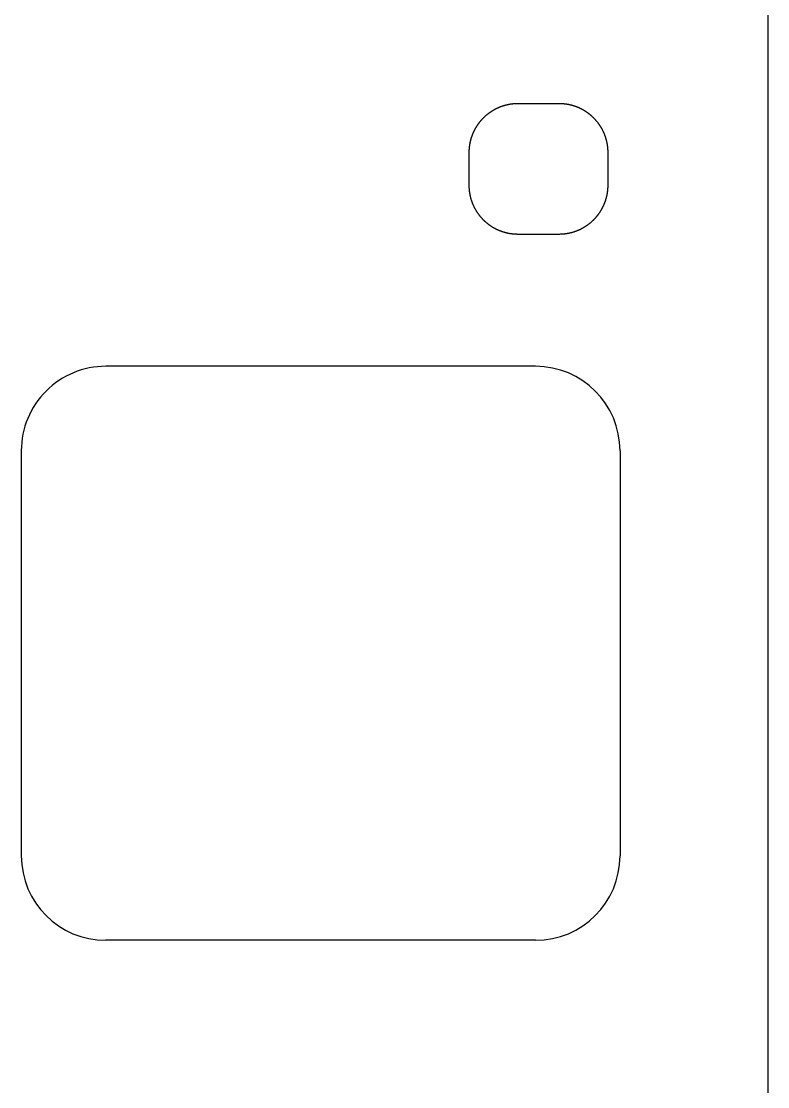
# Model space of a CAD drawing. Header units: millimetres. Extents: x -11 to 340, y -118 to 18.
# Drawn here: x 321.26 to 339.59, y -34.46 to -8.29 of the extents above; entities that cross this region are included whole.
import ezdxf

# ---------------------------------------------------------------- set-up
doc = ezdxf.new("R2010")
doc.units = ezdxf.units.MM
doc.header["$MEASUREMENT"] = 0
doc.layers.add('BLACK', color=7, linetype='CONTINUOUS')

msp = doc.modelspace()

# ---------------------------------------------------------------- linework, layer by layer
at = {"layer": 'BLACK', "linetype": 'Continuous'}
for p, q in [((339.58862, 10.28), (339.58862, -41.535)), ((332.862943, -10.467172), (332.854442, -10.472024)), ((332.871482, -10.46239), (332.862943, -10.467172)), ((332.880058, -10.457679), (332.871482, -10.46239)), ((332.888671, -10.453039), (332.880058, -10.457679)), ((332.897319, -10.448471), (332.888671, -10.453039)), ((332.906003, -10.443974), (332.897319, -10.448471)), ((332.914722, -10.439549), (332.906003, -10.443974)), ((332.923475, -10.435197), (332.914722, -10.439549)), ((332.932262, -10.430917), (332.923475, -10.435197)), ((332.941082, -10.426709), (332.932262, -10.430917)), ((332.949934, -10.422575), (332.941082, -10.426709)), ((332.958819, -10.418514), (332.949934, -10.422575)), ((332.967735, -10.414526), (332.958819, -10.418514)), ((332.976682, -10.410613), (332.967735, -10.414526)), ((332.98566, -10.406773), (332.976682, -10.410613)), ((332.994667, -10.403007), (332.98566, -10.406773)), ((333.003704, -10.399316), (332.994667, -10.403007)), ((333.01277, -10.395699), (333.003704, -10.399316)), ((333.021863, -10.392157), (333.01277, -10.395699)), ((333.030985, -10.38869), (333.021863, -10.392157)), ((333.040134, -10.385298), (333.030985, -10.38869)), ((333.04931, -10.381981), (333.040134, -10.385298)), ((333.058511, -10.37874), (333.04931, -10.381981)), ((333.067739, -10.375574), (333.058511, -10.37874)), ((333.076992, -10.372485), (333.067739, -10.375574)), ((333.086269, -10.369471), (333.076992, -10.372485)), ((333.095571, -10.366534), (333.086269, -10.369471)), ((333.104896, -10.363673), (333.095571, -10.366534)), ((333.114245, -10.360888), (333.104896, -10.363673)), ((333.123616, -10.35818), (333.114245, -10.360888)), ((333.13301, -10.355549), (333.123616, -10.35818)), ((333.142425, -10.352995), (333.13301, -10.355549)), ((333.151862, -10.350517), (333.142425, -10.352995)), ((333.16132, -10.348117), (333.151862, -10.350517)), ((333.170798, -10.345794), (333.16132, -10.348117)), ((333.180296, -10.343549), (333.170798, -10.345794)), ((333.189813, -10.341381), (333.180296, -10.343549)), ((333.19935, -10.33929), (333.189813, -10.341381)), ((333.208905, -10.337278), (333.19935, -10.33929)), ((333.218479, -10.335343), (333.208905, -10.337278)), ((333.22807, -10.333486), (333.218479, -10.335343)), ((333.237679, -10.331708), (333.22807, -10.333486)), ((333.247305, -10.330007), (333.237679, -10.331708)), ((333.256947, -10.328385), (333.247305, -10.330007)), ((333.266606, -10.32684), (333.256947, -10.328385)), ((333.27628, -10.325375), (333.266606, -10.32684)), ((333.285969, -10.323988), (333.27628, -10.325375)), ((333.295674, -10.322679), (333.285969, -10.323988)), ((333.305393, -10.321449), (333.295674, -10.322679)), ((333.315126, -10.320298), (333.305393, -10.321449)), ((333.324873, -10.319226), (333.315126, -10.320298)), ((333.334634, -10.318233), (333.324873, -10.319226)), ((333.344408, -10.317319), (333.334634, -10.318233)), ((333.354194, -10.316484), (333.344408, -10.317319)), ((333.363993, -10.315728), (333.354194, -10.316484)), ((333.373804, -10.315051), (333.363993, -10.315728)), ((333.383627, -10.314454), (333.373804, -10.315051)), ((333.393461, -10.313936), (333.383627, -10.314454)), ((333.403306, -10.313497), (333.393461, -10.313936)), ((333.413161, -10.313139), (333.403306, -10.313497)), ((333.423028, -10.312859), (333.413161, -10.313139)), ((333.432904, -10.31266), (333.423028, -10.312859)), ((333.44279, -10.31254), (333.432904, -10.31266)), ((333.452685, -10.3125), (333.44279, -10.31254)), ((334.469313, -10.3125), (333.452685, -10.3125)), ((334.473227, -10.312506), (334.469313, -10.3125)), ((334.47818, -10.312532), (334.473227, -10.312506)), ((334.483128, -10.312578), (334.47818, -10.312532)), ((334.488077, -10.312644), (334.483128, -10.312578)), ((334.49302, -10.31273), (334.488077, -10.312644)), ((334.497963, -10.312835), (334.49302, -10.31273)), ((334.502902, -10.312961), (334.497963, -10.312835)), ((334.50784, -10.313107), (334.502902, -10.312961)), ((334.512774, -10.313272), (334.50784, -10.313107)), ((334.517707, -10.313458), (334.512774, -10.313272)), ((334.522635, -10.313663), (334.517707, -10.313458)), ((334.527563, -10.313889), (334.522635, -10.313663)), ((334.532485, -10.314134), (334.527563, -10.313889)), ((334.537407, -10.3144), (334.532485, -10.314134)), ((334.542324, -10.314685), (334.537407, -10.3144)), ((334.547241, -10.31499), (334.542324, -10.314685)), ((334.552152, -10.315315), (334.547241, -10.31499)), ((334.557063, -10.315659), (334.552152, -10.315315)), ((334.561968, -10.316024), (334.557063, -10.315659)), ((334.566873, -10.316409), (334.561968, -10.316024)), ((334.571772, -10.316813), (334.566873, -10.316409)), ((334.57667, -10.317237), (334.571772, -10.316813)), ((334.581563, -10.317681), (334.57667, -10.317237)), ((334.586455, -10.318145), (334.581563, -10.317681)), ((334.591341, -10.318628), (334.586455, -10.318145)), ((334.596226, -10.319132), (334.591341, -10.318628)), ((334.601106, -10.319655), (334.596226, -10.319132)), ((334.605985, -10.320198), (334.601106, -10.319655)), ((334.610857, -10.32076), (334.605985, -10.320198)), ((334.615729, -10.321343), (334.610857, -10.32076)), ((334.620595, -10.321945), (334.615729, -10.321343)), ((334.625459, -10.322567), (334.620595, -10.321945)), ((334.630318, -10.323208), (334.625459, -10.322567)), ((334.635175, -10.323869), (334.630318, -10.323208)), ((334.640026, -10.32455), (334.635175, -10.323869)), ((334.644875, -10.325251), (334.640026, -10.32455)), ((334.649719, -10.325971), (334.644875, -10.325251)), ((334.654561, -10.326711), (334.649719, -10.325971)), ((334.659396, -10.327471), (334.654561, -10.326711)), ((334.66423, -10.32825), (334.659396, -10.327471)), ((334.669058, -10.329049), (334.66423, -10.32825)), ((334.673883, -10.329868), (334.669058, -10.329049)), ((334.678703, -10.330705), (334.673883, -10.329868)), ((334.68352, -10.331563), (334.678703, -10.330705)), ((334.688331, -10.33244), (334.68352, -10.331563)), ((334.69314, -10.333337), (334.688331, -10.33244)), ((334.697942, -10.334254), (334.69314, -10.333337)), ((334.702742, -10.33519), (334.697942, -10.334254)), ((334.707536, -10.336145), (334.702742, -10.33519)), ((334.712327, -10.33712), (334.707536, -10.336145)), ((334.717111, -10.338114), (334.712327, -10.33712)), ((334.721893, -10.339129), (334.717111, -10.338114)), ((334.726668, -10.340162), (334.721893, -10.339129)), ((334.731441, -10.341215), (334.726668, -10.340162)), ((334.736206, -10.342287), (334.731441, -10.341215)), ((334.740969, -10.343379), (334.736206, -10.342287)), ((334.745725, -10.34449), (334.740969, -10.343379)), ((334.750478, -10.345621), (334.745725, -10.34449)), ((334.755224, -10.34677), (334.750478, -10.345621)), ((334.759967, -10.34794), (334.755224, -10.34677)), ((334.764703, -10.349128), (334.759967, -10.34794)), ((334.769435, -10.350337), (334.764703, -10.349128)), ((334.774161, -10.351564), (334.769435, -10.350337)), ((334.778883, -10.352811), (334.774161, -10.351564)), ((334.783598, -10.354076), (334.778883, -10.352811)), ((334.788309, -10.355362), (334.783598, -10.354076)), ((334.793013, -10.356666), (334.788309, -10.355362)), ((334.797713, -10.35799), (334.793013, -10.356666)), ((334.802406, -10.359333), (334.797713, -10.35799)), ((334.807095, -10.360695), (334.802406, -10.359333)), ((334.811776, -10.362076), (334.807095, -10.360695)), ((334.816454, -10.363477), (334.811776, -10.362076)), ((334.821124, -10.364897), (334.816454, -10.363477)), ((334.82579, -10.366336), (334.821124, -10.364897)), ((334.830448, -10.367793), (334.82579, -10.366336)), ((334.835102, -10.369271), (334.830448, -10.367793)), ((334.839748, -10.370766), (334.835102, -10.369271)), ((334.844389, -10.372282), (334.839748, -10.370766)), ((334.849023, -10.373816), (334.844389, -10.372282)), ((334.853652, -10.375369), (334.849023, -10.373816)), ((334.858273, -10.376941), (334.853652, -10.375369)), ((334.86289, -10.378533), (334.858273, -10.376941)), ((334.867498, -10.380142), (334.86289, -10.378533)), ((334.872102, -10.381772), (334.867498, -10.380142)), ((334.876697, -10.383419), (334.872102, -10.381772)), ((334.881287, -10.385087), (334.876697, -10.383419)), ((334.885869, -10.386772), (334.881287, -10.385087)), ((334.890446, -10.388477), (334.885869, -10.386772)), ((334.895014, -10.3902), (334.890446, -10.388477)), ((334.899577, -10.391942), (334.895014, -10.3902)), ((334.904131, -10.393703), (334.899577, -10.391942)), ((334.90868, -10.395483), (334.904131, -10.393703)), ((334.91322, -10.397281), (334.90868, -10.395483)), ((334.917755, -10.399098), (334.91322, -10.397281)), ((334.922281, -10.400934), (334.917755, -10.399098)), ((334.926801, -10.402788), (334.922281, -10.400934)), ((334.931313, -10.404661), (334.926801, -10.402788)), ((334.935818, -10.406553), (334.931313, -10.404661)), ((334.940314, -10.408463), (334.935818, -10.406553)), ((334.944805, -10.410392), (334.940314, -10.408463)), ((334.949286, -10.412338), (334.944805, -10.410392)), ((334.953761, -10.414304), (334.949286, -10.412338)), ((334.958226, -10.416288), (334.953761, -10.414304)), ((334.962686, -10.418291), (334.958226, -10.416288)), ((334.967136, -10.420312), (334.962686, -10.418291)), ((334.971579, -10.422351), (334.967136, -10.420312)), ((334.976013, -10.424408), (334.971579, -10.422351)), ((334.98044, -10.426485), (334.976013, -10.424408)), ((334.984858, -10.428579), (334.98044, -10.426485)), ((334.989269, -10.430691), (334.984858, -10.428579)), ((334.99367, -10.432821), (334.989269, -10.430691)), ((334.998064, -10.434971), (334.99367, -10.432821)), ((335.002448, -10.437137), (334.998064, -10.434971)), ((335.006825, -10.439323), (335.002448, -10.437137)), ((335.011192, -10.441525), (335.006825, -10.439323)), ((335.015552, -10.443747), (335.011192, -10.441525)), ((335.019901, -10.445986), (335.015552, -10.443747)), ((335.024243, -10.448243), (335.019901, -10.445986)), ((335.028575, -10.450518), (335.024243, -10.448243)), ((335.0329, -10.452811), (335.028575, -10.450518)), ((335.037214, -10.455121), (335.0329, -10.452811)), ((335.04152, -10.45745), (335.037214, -10.455121)), ((335.045815, -10.459797), (335.04152, -10.45745)), ((335.050103, -10.462161), (335.045815, -10.459797)), ((335.05438, -10.464543), (335.050103, -10.462161)), ((335.058649, -10.466943), (335.05438, -10.464543)), ((335.062907, -10.469359), (335.058649, -10.466943)), ((332.545447, -10.727029), (332.542237, -10.730748)), ((332.548672, -10.723322), (332.545447, -10.727029)), ((332.551912, -10.719629), (332.548672, -10.723322)), ((332.555168, -10.715948), (332.551912, -10.719629)), ((332.558438, -10.712281), (332.555168, -10.715948)), ((332.561724, -10.708627), (332.558438, -10.712281)), ((332.565024, -10.704987), (332.561724, -10.708627)), ((332.568339, -10.701359), (332.565024, -10.704987)), ((332.571669, -10.697746), (332.568339, -10.701359)), ((332.575014, -10.694145), (332.571669, -10.697746)), ((332.578373, -10.690559), (332.575014, -10.694145)), ((332.581747, -10.686986), (332.578373, -10.690559)), ((332.585136, -10.683426), (332.581747, -10.686986)), ((332.588539, -10.679881), (332.585136, -10.683426)), ((332.591956, -10.676349), (332.588539, -10.679881)), ((332.595388, -10.672832), (332.591956, -10.676349)), ((332.598834, -10.669328), (332.595388, -10.672832)), ((332.602294, -10.665839), (332.598834, -10.669328)), ((332.605768, -10.662363), (332.602294, -10.665839)), ((332.61276, -10.655455), (332.605768, -10.662363)), ((332.619807, -10.648604), (332.61276, -10.655455)), ((332.626909, -10.64181), (332.619807, -10.648604)), ((332.634066, -10.635075), (332.626909, -10.64181)), ((332.641277, -10.628399), (332.634066, -10.635075)), ((332.648542, -10.621782), (332.641277, -10.628399)), ((332.65586, -10.615225), (332.648542, -10.621782)), ((332.663231, -10.608728), (332.65586, -10.615225)), ((332.670654, -10.602292), (332.663231, -10.608728)), ((332.678128, -10.595917), (332.670654, -10.602292)), ((332.685654, -10.589604), (332.678128, -10.595917)), ((332.693229, -10.583353), (332.685654, -10.589604)), ((332.700855, -10.577164), (332.693229, -10.583353)), ((332.70853, -10.571039), (332.700855, -10.577164)), ((332.716253, -10.564977), (332.70853, -10.571039)), ((332.724025, -10.558978), (332.716253, -10.564977)), ((332.731844, -10.553044), (332.724025, -10.558978)), ((332.73971, -10.547175), (332.731844, -10.553044)), ((332.747622, -10.541371), (332.73971, -10.547175)), ((332.75558, -10.535633), (332.747622, -10.541371)), ((332.763584, -10.52996), (332.75558, -10.535633)), ((332.771632, -10.524354), (332.763584, -10.52996)), ((332.779724, -10.518815), (332.771632, -10.524354)), ((332.78786, -10.513343), (332.779724, -10.518815)), ((332.796039, -10.507938), (332.78786, -10.513343)), ((332.80426, -10.502601), (332.796039, -10.507938)), ((332.812523, -10.497332), (332.80426, -10.502601)), ((332.820826, -10.492132), (332.812523, -10.497332)), ((332.829171, -10.487001), (332.820826, -10.492132)), ((332.837556, -10.481939), (332.829171, -10.487001)), ((332.84598, -10.476946), (332.837556, -10.481939)), ((332.854442, -10.472024), (332.84598, -10.476946)), ((335.067157, -10.471795), (335.062907, -10.469359)), ((335.071396, -10.474247), (335.067157, -10.471795)), ((335.075627, -10.476717), (335.071396, -10.474247)), ((335.079847, -10.479204), (335.075627, -10.476717)), ((335.084058, -10.481709), (335.079847, -10.479204)), ((335.088258, -10.484231), (335.084058, -10.481709)), ((335.092449, -10.486771), (335.088258, -10.484231)), ((335.096629, -10.489327), (335.092449, -10.486771)), ((335.1008, -10.491902), (335.096629, -10.489327)), ((335.10496, -10.494493), (335.1008, -10.491902)), ((335.10911, -10.497102), (335.10496, -10.494493)), ((335.113249, -10.499727), (335.10911, -10.497102)), ((335.117379, -10.50237), (335.113249, -10.499727)), ((335.121497, -10.50503), (335.117379, -10.50237)), ((335.125606, -10.507707), (335.121497, -10.50503)), ((335.129703, -10.5104), (335.125606, -10.507707)), ((335.133791, -10.513111), (335.129703, -10.5104)), ((335.137866, -10.515839), (335.133791, -10.513111)), ((335.141932, -10.518583), (335.137866, -10.515839)), ((335.145986, -10.521344), (335.141932, -10.518583)), ((335.15003, -10.524122), (335.145986, -10.521344)), ((335.154062, -10.526917), (335.15003, -10.524122)), ((335.158083, -10.529728), (335.154062, -10.526917)), ((335.162093, -10.532556), (335.158083, -10.529728)), ((335.166092, -10.5354), (335.162093, -10.532556)), ((335.170079, -10.538261), (335.166092, -10.5354)), ((335.174055, -10.541138), (335.170079, -10.538261)), ((335.178019, -10.544032), (335.174055, -10.541138)), ((335.181973, -10.546942), (335.178019, -10.544032)), ((335.185914, -10.549868), (335.181973, -10.546942)), ((335.189843, -10.552811), (335.185914, -10.549868)), ((335.193761, -10.555769), (335.189843, -10.552811)), ((335.197667, -10.558744), (335.193761, -10.555769)), ((335.201561, -10.561734), (335.197667, -10.558744)), ((335.205443, -10.564742), (335.201561, -10.561734)), ((335.209313, -10.567764), (335.205443, -10.564742)), ((335.213171, -10.570803), (335.209313, -10.567764)), ((335.217016, -10.573857), (335.213171, -10.570803)), ((335.220849, -10.576928), (335.217016, -10.573857)), ((335.22467, -10.580014), (335.220849, -10.576928)), ((335.228479, -10.583116), (335.22467, -10.580014)), ((335.232275, -10.586233), (335.228479, -10.583116)), ((335.236058, -10.589366), (335.232275, -10.586233)), ((335.239829, -10.592514), (335.236058, -10.589366)), ((335.243587, -10.595678), (335.239829, -10.592514)), ((335.247332, -10.598857), (335.243587, -10.595678)), ((335.251065, -10.602052), (335.247332, -10.598857)), ((335.254784, -10.605262), (335.251065, -10.602052)), ((335.258491, -10.608487), (335.254784, -10.605262)), ((335.262184, -10.611727), (335.258491, -10.608487)), ((335.265865, -10.614983), (335.262184, -10.611727)), ((335.269532, -10.618253), (335.265865, -10.614983)), ((335.273186, -10.621539), (335.269532, -10.618253)), ((335.276826, -10.624839), (335.273186, -10.621539)), ((335.280454, -10.628154), (335.276826, -10.624839)), ((335.284067, -10.631484), (335.280454, -10.628154)), ((335.287668, -10.634829), (335.284067, -10.631484)), ((335.291254, -10.638188), (335.287668, -10.634829)), ((335.294827, -10.641562), (335.291254, -10.638188)), ((335.298387, -10.644951), (335.294827, -10.641562)), ((335.301932, -10.648354), (335.298387, -10.644951)), ((335.305464, -10.651771), (335.301932, -10.648354)), ((335.308981, -10.655203), (335.305464, -10.651771)), ((335.312485, -10.658649), (335.308981, -10.655203)), ((335.315974, -10.662109), (335.312485, -10.658649)), ((335.31945, -10.665583), (335.315974, -10.662109)), ((335.326358, -10.672575), (335.31945, -10.665583)), ((335.333209, -10.679622), (335.326358, -10.672575)), ((335.340003, -10.686724), (335.333209, -10.679622)), ((335.346738, -10.693881), (335.340003, -10.686724)), ((335.353414, -10.701092), (335.346738, -10.693881)), ((335.360031, -10.708357), (335.353414, -10.701092)), ((335.366588, -10.715675), (335.360031, -10.708357)), ((335.373085, -10.723046), (335.366588, -10.715675)), ((335.379521, -10.730469), (335.373085, -10.723046)), ((332.373006, -10.988143), (332.370876, -10.992544)), ((332.375156, -10.983749), (332.373006, -10.988143)), ((332.377322, -10.979365), (332.375156, -10.983749)), ((332.379508, -10.974988), (332.377322, -10.979365)), ((332.38171, -10.970621), (332.379508, -10.974988)), ((332.383932, -10.966261), (332.38171, -10.970621)), ((332.386171, -10.961912), (332.383932, -10.966261)), ((332.388428, -10.95757), (332.386171, -10.961912)), ((332.390703, -10.953238), (332.388428, -10.95757)), ((332.392996, -10.948913), (332.390703, -10.953238)), ((332.395306, -10.944599), (332.392996, -10.948913)), ((332.397635, -10.940293), (332.395306, -10.944599)), ((332.399982, -10.935998), (332.397635, -10.940293)), ((332.402346, -10.93171), (332.399982, -10.935998)), ((332.404728, -10.927433), (332.402346, -10.93171)), ((332.407128, -10.923164), (332.404728, -10.927433)), ((332.409544, -10.918906), (332.407128, -10.923164)), ((332.41198, -10.914656), (332.409544, -10.918906)), ((332.414432, -10.910417), (332.41198, -10.914656)), ((332.416902, -10.906186), (332.414432, -10.910417)), ((332.419389, -10.901966), (332.416902, -10.906186)), ((332.421894, -10.897755), (332.419389, -10.901966)), ((332.424416, -10.893555), (332.421894, -10.897755)), ((332.426956, -10.889364), (332.424416, -10.893555)), ((332.429512, -10.885184), (332.426956, -10.889364)), ((332.432087, -10.881013), (332.429512, -10.885184)), ((332.434678, -10.876853), (332.432087, -10.881013)), ((332.437287, -10.872703), (332.434678, -10.876853)), ((332.439912, -10.868564), (332.437287, -10.872703)), ((332.442555, -10.864434), (332.439912, -10.868564)), ((332.445215, -10.860316), (332.442555, -10.864434)), ((332.447892, -10.856207), (332.445215, -10.860316)), ((332.450585, -10.85211), (332.447892, -10.856207)), ((332.453296, -10.848022), (332.450585, -10.85211)), ((332.456024, -10.843947), (332.453296, -10.848022)), ((332.458768, -10.839881), (332.456024, -10.843947)), ((332.461529, -10.835827), (332.458768, -10.839881)), ((332.464307, -10.831783), (332.461529, -10.835827)), ((332.467102, -10.827751), (332.464307, -10.831783)), ((332.469913, -10.82373), (332.467102, -10.827751)), ((332.472741, -10.81972), (332.469913, -10.82373)), ((332.475585, -10.815721), (332.472741, -10.81972)), ((332.478446, -10.811734), (332.475585, -10.815721)), ((332.481323, -10.807758), (332.478446, -10.811734)), ((332.484217, -10.803794), (332.481323, -10.807758)), ((332.487127, -10.79984), (332.484217, -10.803794)), ((332.490053, -10.795899), (332.487127, -10.79984)), ((332.492996, -10.79197), (332.490053, -10.795899)), ((332.495954, -10.788052), (332.492996, -10.79197)), ((332.498929, -10.784146), (332.495954, -10.788052)), ((332.501919, -10.780252), (332.498929, -10.784146)), ((332.504927, -10.77637), (332.501919, -10.780252)), ((332.507949, -10.7725), (332.504927, -10.77637)), ((332.510988, -10.768642), (332.507949, -10.7725)), ((332.514042, -10.764797), (332.510988, -10.768642)), ((332.517113, -10.760964), (332.514042, -10.764797)), ((332.520199, -10.757143), (332.517113, -10.760964)), ((332.523301, -10.753334), (332.520199, -10.757143)), ((332.526418, -10.749538), (332.523301, -10.753334)), ((332.529551, -10.745755), (332.526418, -10.749538)), ((332.532699, -10.741984), (332.529551, -10.745755)), ((332.535863, -10.738226), (332.532699, -10.741984)), ((332.539042, -10.734481), (332.535863, -10.738226)), ((332.542237, -10.730748), (332.539042, -10.734481)), ((335.385896, -10.737943), (335.379521, -10.730469)), ((335.392209, -10.745469), (335.385896, -10.737943)), ((335.39846, -10.753044), (335.392209, -10.745469)), ((335.404649, -10.76067), (335.39846, -10.753044)), ((335.410774, -10.768345), (335.404649, -10.76067)), ((335.416836, -10.776068), (335.410774, -10.768345)), ((335.422835, -10.78384), (335.416836, -10.776068)), ((335.428769, -10.791659), (335.422835, -10.78384)), ((335.434638, -10.799525), (335.428769, -10.791659)), ((335.440442, -10.807437), (335.434638, -10.799525)), ((335.44618, -10.815395), (335.440442, -10.807437)), ((335.451853, -10.823399), (335.44618, -10.815395)), ((335.457459, -10.831447), (335.451853, -10.823399)), ((335.462998, -10.839539), (335.457459, -10.831447)), ((335.46847, -10.847675), (335.462998, -10.839539)), ((335.473875, -10.855854), (335.46847, -10.847675)), ((335.479212, -10.864075), (335.473875, -10.855854)), ((335.484481, -10.872338), (335.479212, -10.864075)), ((335.489681, -10.880641), (335.484481, -10.872338)), ((335.494812, -10.888986), (335.489681, -10.880641)), ((335.499874, -10.897371), (335.494812, -10.888986)), ((335.504867, -10.905795), (335.499874, -10.897371)), ((335.509789, -10.914257), (335.504867, -10.905795)), ((335.514641, -10.922758), (335.509789, -10.914257)), ((335.519423, -10.931297), (335.514641, -10.922758)), ((335.524134, -10.939873), (335.519423, -10.931297)), ((335.528774, -10.948486), (335.524134, -10.939873)), ((335.533342, -10.957134), (335.528774, -10.948486)), ((335.537839, -10.965818), (335.533342, -10.957134)), ((335.542264, -10.974537), (335.537839, -10.965818)), ((335.546616, -10.98329), (335.542264, -10.974537)), ((335.550896, -10.992077), (335.546616, -10.98329)), ((332.2814, -11.250372), (332.280347, -11.255145)), ((332.282472, -11.245607), (332.2814, -11.250372)), ((332.283564, -11.240844), (332.282472, -11.245607)), ((332.284675, -11.236088), (332.283564, -11.240844)), ((332.285806, -11.231335), (332.284675, -11.236088)), ((332.286955, -11.226589), (332.285806, -11.231335)), ((332.288125, -11.221846), (332.286955, -11.226589)), ((332.289313, -11.21711), (332.288125, -11.221846)), ((332.290522, -11.212378), (332.289313, -11.21711)), ((332.291749, -11.207652), (332.290522, -11.212378)), ((332.292996, -11.20293), (332.291749, -11.207652)), ((332.294261, -11.198215), (332.292996, -11.20293)), ((332.295547, -11.193504), (332.294261, -11.198215)), ((332.296851, -11.1888), (332.295547, -11.193504)), ((332.298175, -11.1841), (332.296851, -11.1888)), ((332.299518, -11.179407), (332.298175, -11.1841)), ((332.30088, -11.174718), (332.299518, -11.179407)), ((332.302261, -11.170037), (332.30088, -11.174718)), ((332.303662, -11.165359), (332.302261, -11.170037)), ((332.305082, -11.160689), (332.303662, -11.165359)), ((332.306521, -11.156023), (332.305082, -11.160689)), ((332.307978, -11.151365), (332.306521, -11.156023)), ((332.309456, -11.146711), (332.307978, -11.151365)), ((332.310951, -11.142065), (332.309456, -11.146711)), ((332.312467, -11.137424), (332.310951, -11.142065)), ((332.314001, -11.13279), (332.312467, -11.137424)), ((332.315554, -11.128161), (332.314001, -11.13279)), ((332.317126, -11.12354), (332.315554, -11.128161)), ((332.318718, -11.118923), (332.317126, -11.12354)), ((332.320327, -11.114315), (332.318718, -11.118923)), ((332.321957, -11.109711), (332.320327, -11.114315)), ((332.323604, -11.105116), (332.321957, -11.109711)), ((332.325272, -11.100526), (332.323604, -11.105116)), ((332.326957, -11.095944), (332.325272, -11.100526)), ((332.328662, -11.091367), (332.326957, -11.095944)), ((332.330385, -11.086799), (332.328662, -11.091367)), ((332.332127, -11.082236), (332.330385, -11.086799)), ((332.333888, -11.077682), (332.332127, -11.082236)), ((332.335668, -11.073133), (332.333888, -11.077682)), ((332.337466, -11.068593), (332.335668, -11.073133)), ((332.339283, -11.064058), (332.337466, -11.068593)), ((332.341119, -11.059532), (332.339283, -11.064058)), ((332.342973, -11.055012), (332.341119, -11.059532)), ((332.344846, -11.0505), (332.342973, -11.055012)), ((332.346738, -11.045995), (332.344846, -11.0505)), ((332.348648, -11.041499), (332.346738, -11.045995)), ((332.350577, -11.037008), (332.348648, -11.041499)), ((332.352523, -11.032527), (332.350577, -11.037008)), ((332.354489, -11.028052), (332.352523, -11.032527)), ((332.356473, -11.023587), (332.354489, -11.028052)), ((332.358476, -11.019127), (332.356473, -11.023587)), ((332.360497, -11.014677), (332.358476, -11.019127)), ((332.362536, -11.010234), (332.360497, -11.014677)), ((332.364593, -11.0058), (332.362536, -11.010234)), ((332.36667, -11.001373), (332.364593, -11.0058)), ((332.368764, -10.996955), (332.36667, -11.001373)), ((332.370876, -10.992544), (332.368764, -10.996955)), ((335.555104, -11.000897), (335.550896, -10.992077)), ((335.559238, -11.009749), (335.555104, -11.000897)), ((335.563299, -11.018634), (335.559238, -11.009749)), ((335.567287, -11.02755), (335.563299, -11.018634)), ((335.5712, -11.036497), (335.567287, -11.02755)), ((335.57504, -11.045475), (335.5712, -11.036497)), ((335.578806, -11.054482), (335.57504, -11.045475)), ((335.582497, -11.063519), (335.578806, -11.054482)), ((335.586114, -11.072585), (335.582497, -11.063519)), ((335.589656, -11.081678), (335.586114, -11.072585)), ((335.593123, -11.0908), (335.589656, -11.081678)), ((335.596515, -11.099949), (335.593123, -11.0908)), ((335.599832, -11.109125), (335.596515, -11.099949)), ((335.603073, -11.118326), (335.599832, -11.109125)), ((335.606239, -11.127554), (335.603073, -11.118326)), ((335.609328, -11.136807), (335.606239, -11.127554)), ((335.612342, -11.146084), (335.609328, -11.136807)), ((335.615279, -11.155386), (335.612342, -11.146084)), ((335.61814, -11.164711), (335.615279, -11.155386)), ((335.620925, -11.17406), (335.61814, -11.164711)), ((335.623633, -11.183431), (335.620925, -11.17406)), ((335.626264, -11.192825), (335.623633, -11.183431)), ((335.628818, -11.20224), (335.626264, -11.192825)), ((335.631296, -11.211677), (335.628818, -11.20224)), ((335.633696, -11.221135), (335.631296, -11.211677)), ((335.636019, -11.230613), (335.633696, -11.221135)), ((335.638264, -11.240111), (335.636019, -11.230613)), ((335.640432, -11.249628), (335.638264, -11.240111)), ((335.642523, -11.259165), (335.640432, -11.249628)), ((332.252691, -11.508586), (332.252685, -11.5125)), ((332.252685, -11.5125), (332.252685, -12.3125)), ((332.252717, -11.503633), (332.252691, -11.508586)), ((332.252763, -11.498685), (332.252717, -11.503633)), ((332.252829, -11.493736), (332.252763, -11.498685)), ((332.252915, -11.488793), (332.252829, -11.493736)), ((332.25302, -11.48385), (332.252915, -11.488793)), ((332.253146, -11.478911), (332.25302, -11.48385)), ((332.253292, -11.473973), (332.253146, -11.478911)), ((332.253457, -11.469039), (332.253292, -11.473973)), ((332.253643, -11.464106), (332.253457, -11.469039)), ((332.253848, -11.459178), (332.253643, -11.464106)), ((332.254074, -11.45425), (332.253848, -11.459178)), ((332.254319, -11.449328), (332.254074, -11.45425)), ((332.254585, -11.444406), (332.254319, -11.449328)), ((332.25487, -11.439489), (332.254585, -11.444406)), ((332.255175, -11.434572), (332.25487, -11.439489)), ((332.2555, -11.429661), (332.255175, -11.434572)), ((332.255844, -11.42475), (332.2555, -11.429661)), ((332.256209, -11.419845), (332.255844, -11.42475)), ((332.256594, -11.41494), (332.256209, -11.419845)), ((332.256998, -11.410041), (332.256594, -11.41494)), ((332.257422, -11.405143), (332.256998, -11.410041)), ((332.257866, -11.40025), (332.257422, -11.405143)), ((332.25833, -11.395358), (332.257866, -11.40025)), ((332.258813, -11.390472), (332.25833, -11.395358)), ((332.259317, -11.385587), (332.258813, -11.390472)), ((332.25984, -11.380707), (332.259317, -11.385587)), ((332.260383, -11.375828), (332.25984, -11.380707)), ((332.260945, -11.370956), (332.260383, -11.375828)), ((332.261528, -11.366084), (332.260945, -11.370956)), ((332.26213, -11.361218), (332.261528, -11.366084)), ((332.262752, -11.356354), (332.26213, -11.361218)), ((332.263393, -11.351495), (332.262752, -11.356354)), ((332.264054, -11.346638), (332.263393, -11.351495)), ((332.264735, -11.341787), (332.264054, -11.346638)), ((332.265436, -11.336938), (332.264735, -11.341787)), ((332.266156, -11.332094), (332.265436, -11.336938)), ((332.266896, -11.327252), (332.266156, -11.332094)), ((332.267656, -11.322417), (332.266896, -11.327252)), ((332.268435, -11.317583), (332.267656, -11.322417)), ((332.269234, -11.312755), (332.268435, -11.317583)), ((332.270053, -11.30793), (332.269234, -11.312755)), ((332.27089, -11.30311), (332.270053, -11.30793)), ((332.271748, -11.298293), (332.27089, -11.30311)), ((332.272625, -11.293482), (332.271748, -11.298293)), ((332.273522, -11.288673), (332.272625, -11.293482)), ((332.274439, -11.283871), (332.273522, -11.288673)), ((332.275375, -11.279071), (332.274439, -11.283871)), ((332.27633, -11.274277), (332.275375, -11.279071)), ((332.277305, -11.269486), (332.27633, -11.274277)), ((332.278299, -11.264702), (332.277305, -11.269486)), ((332.279314, -11.25992), (332.278299, -11.264702)), ((332.280347, -11.255145), (332.279314, -11.25992)), ((335.644535, -11.26872), (335.642523, -11.259165)), ((335.64647, -11.278294), (335.644535, -11.26872)), ((335.648327, -11.287885), (335.64647, -11.278294)), ((335.650105, -11.297494), (335.648327, -11.287885)), ((335.651806, -11.30712), (335.650105, -11.297494)), ((335.653428, -11.316762), (335.651806, -11.30712)), ((335.654973, -11.326421), (335.653428, -11.316762)), ((335.656438, -11.336095), (335.654973, -11.326421)), ((335.657825, -11.345784), (335.656438, -11.336095)), ((335.659134, -11.355489), (335.657825, -11.345784)), ((335.660364, -11.365208), (335.659134, -11.355489)), ((335.661515, -11.374941), (335.660364, -11.365208)), ((335.662587, -11.384688), (335.661515, -11.374941)), ((335.66358, -11.394449), (335.662587, -11.384688)), ((335.664494, -11.404223), (335.66358, -11.394449)), ((335.665329, -11.414009), (335.664494, -11.404223)), ((335.666085, -11.423808), (335.665329, -11.414009)), ((335.666762, -11.433619), (335.666085, -11.423808)), ((335.667359, -11.443442), (335.666762, -11.433619)), ((335.667877, -11.453276), (335.667359, -11.443442)), ((335.668316, -11.463121), (335.667877, -11.453276)), ((335.668674, -11.472976), (335.668316, -11.463121)), ((335.668954, -11.482843), (335.668674, -11.472976)), ((335.669153, -11.492719), (335.668954, -11.482843)), ((335.669273, -11.502605), (335.669153, -11.492719)), ((335.669313, -11.5125), (335.669273, -11.502605)), ((335.669313, -12.3125), (335.669313, -11.5125)), ((332.252685, -12.3125), (332.252725, -12.322395)), ((332.252725, -12.322395), (332.252845, -12.332281)), ((332.252845, -12.332281), (332.253044, -12.342157)), ((332.253044, -12.342157), (332.253324, -12.352024)), ((332.253324, -12.352024), (332.253682, -12.361879)), ((332.253682, -12.361879), (332.254121, -12.371724)), ((332.254121, -12.371724), (332.254639, -12.381558)), ((332.254639, -12.381558), (332.255236, -12.391381)), ((332.255236, -12.391381), (332.255913, -12.401192)), ((332.255913, -12.401192), (332.256669, -12.410991)), ((332.256669, -12.410991), (332.257504, -12.420777)), ((332.257504, -12.420777), (332.258418, -12.430551)), ((332.258418, -12.430551), (332.259411, -12.440312)), ((332.259411, -12.440312), (332.260483, -12.450059)), ((332.260483, -12.450059), (332.261634, -12.459792)), ((332.261634, -12.459792), (332.262864, -12.469511)), ((332.262864, -12.469511), (332.264173, -12.479216)), ((332.264173, -12.479216), (332.26556, -12.488905)), ((332.26556, -12.488905), (332.267025, -12.498579)), ((332.267025, -12.498579), (332.26857, -12.508238)), ((332.26857, -12.508238), (332.270192, -12.51788)), ((332.270192, -12.51788), (332.271893, -12.527506)), ((332.271893, -12.527506), (332.273671, -12.537115)), ((332.273671, -12.537115), (332.275528, -12.546706)), ((332.275528, -12.546706), (332.277463, -12.55628)), ((332.277463, -12.55628), (332.279475, -12.565835)), ((335.642684, -12.56508), (335.643699, -12.560298)), ((335.643699, -12.560298), (335.644693, -12.555514)), ((335.644693, -12.555514), (335.645668, -12.550723)), ((335.645668, -12.550723), (335.646623, -12.545929)), ((335.646623, -12.545929), (335.647559, -12.541129)), ((335.647559, -12.541129), (335.648476, -12.536327)), ((335.648476, -12.536327), (335.649373, -12.531518)), ((335.649373, -12.531518), (335.65025, -12.526707)), ((335.65025, -12.526707), (335.651108, -12.52189)), ((335.651108, -12.52189), (335.651945, -12.51707)), ((335.651945, -12.51707), (335.652764, -12.512245)), ((335.652764, -12.512245), (335.653563, -12.507417)), ((335.653563, -12.507417), (335.654342, -12.502583)), ((335.654342, -12.502583), (335.655102, -12.497748)), ((335.655102, -12.497748), (335.655842, -12.492906)), ((335.655842, -12.492906), (335.656562, -12.488062)), ((335.656562, -12.488062), (335.657263, -12.483213)), ((335.657263, -12.483213), (335.657944, -12.478362)), ((335.657944, -12.478362), (335.658605, -12.473505)), ((335.658605, -12.473505), (335.659246, -12.468646)), ((335.659246, -12.468646), (335.659868, -12.463782)), ((335.659868, -12.463782), (335.66047, -12.458916)), ((335.66047, -12.458916), (335.661053, -12.454044)), ((335.661053, -12.454044), (335.661615, -12.449172)), ((335.661615, -12.449172), (335.662158, -12.444293)), ((335.662158, -12.444293), (335.662681, -12.439413)), ((335.662681, -12.439413), (335.663185, -12.434528)), ((335.663185, -12.434528), (335.663668, -12.429642)), ((335.663668, -12.429642), (335.664132, -12.42475)), ((335.664132, -12.42475), (335.664576, -12.419857)), ((335.664576, -12.419857), (335.665, -12.414959)), ((335.665, -12.414959), (335.665404, -12.41006)), ((335.665404, -12.41006), (335.665789, -12.405155)), ((335.665789, -12.405155), (335.666154, -12.40025)), ((335.666154, -12.40025), (335.666498, -12.395339)), ((335.666498, -12.395339), (335.666823, -12.390428)), ((335.666823, -12.390428), (335.667128, -12.385511)), ((335.667128, -12.385511), (335.667413, -12.380594)), ((335.667413, -12.380594), (335.667679, -12.375672)), ((335.667679, -12.375672), (335.667924, -12.37075)), ((335.667924, -12.37075), (335.66815, -12.365822)), ((335.66815, -12.365822), (335.668355, -12.360894)), ((335.668355, -12.360894), (335.668541, -12.355961)), ((335.668541, -12.355961), (335.668706, -12.351027)), ((335.668706, -12.351027), (335.668852, -12.346089)), ((335.668852, -12.346089), (335.668978, -12.34115)), ((335.668978, -12.34115), (335.669083, -12.336207)), ((335.669083, -12.336207), (335.669169, -12.331264)), ((335.669169, -12.331264), (335.669235, -12.326315)), ((335.669235, -12.326315), (335.669281, -12.321367)), ((335.669281, -12.321367), (335.669307, -12.316414)), ((335.669307, -12.316414), (335.669313, -12.3125)), ((332.279475, -12.565835), (332.281566, -12.575372)), ((332.281566, -12.575372), (332.283734, -12.584889)), ((332.283734, -12.584889), (332.285979, -12.594387)), ((332.285979, -12.594387), (332.288302, -12.603865)), ((332.288302, -12.603865), (332.290702, -12.613323)), ((332.290702, -12.613323), (332.29318, -12.62276)), ((332.29318, -12.62276), (332.295734, -12.632175)), ((332.295734, -12.632175), (332.298365, -12.641569)), ((332.298365, -12.641569), (332.301073, -12.65094)), ((332.301073, -12.65094), (332.303858, -12.660289)), ((332.303858, -12.660289), (332.306719, -12.669614)), ((332.306719, -12.669614), (332.309656, -12.678916)), ((332.309656, -12.678916), (332.31267, -12.688193)), ((332.31267, -12.688193), (332.315759, -12.697446)), ((332.315759, -12.697446), (332.318925, -12.706674)), ((332.318925, -12.706674), (332.322166, -12.715875)), ((332.322166, -12.715875), (332.325483, -12.725051)), ((332.325483, -12.725051), (332.328875, -12.7342)), ((332.328875, -12.7342), (332.332342, -12.743322)), ((332.332342, -12.743322), (332.335884, -12.752415)), ((332.335884, -12.752415), (332.339501, -12.761481)), ((332.339501, -12.761481), (332.343192, -12.770518)), ((332.343192, -12.770518), (332.346958, -12.779525)), ((332.346958, -12.779525), (332.350798, -12.788503)), ((332.350798, -12.788503), (332.354711, -12.79745)), ((332.354711, -12.79745), (332.358699, -12.806366)), ((332.358699, -12.806366), (332.36276, -12.815251)), ((332.36276, -12.815251), (332.366894, -12.824103)), ((335.555328, -12.823627), (335.557405, -12.8192)), ((335.557405, -12.8192), (335.559462, -12.814766)), ((335.559462, -12.814766), (335.561501, -12.810323)), ((335.561501, -12.810323), (335.563522, -12.805873)), ((335.563522, -12.805873), (335.565525, -12.801413)), ((335.565525, -12.801413), (335.567509, -12.796948)), ((335.567509, -12.796948), (335.569475, -12.792473)), ((335.569475, -12.792473), (335.571421, -12.787992)), ((335.571421, -12.787992), (335.57335, -12.783501)), ((335.57335, -12.783501), (335.57526, -12.779005)), ((335.57526, -12.779005), (335.577152, -12.7745)), ((335.577152, -12.7745), (335.579025, -12.769988)), ((335.579025, -12.769988), (335.580879, -12.765468)), ((335.580879, -12.765468), (335.582715, -12.760942)), ((335.582715, -12.760942), (335.584532, -12.756407)), ((335.584532, -12.756407), (335.58633, -12.751867)), ((335.58633, -12.751867), (335.58811, -12.747318)), ((335.58811, -12.747318), (335.589871, -12.742764)), ((335.589871, -12.742764), (335.591613, -12.738201)), ((335.591613, -12.738201), (335.593336, -12.733633)), ((335.593336, -12.733633), (335.595041, -12.729056)), ((335.595041, -12.729056), (335.596726, -12.724474)), ((335.596726, -12.724474), (335.598394, -12.719884)), ((335.598394, -12.719884), (335.600041, -12.715289)), ((335.600041, -12.715289), (335.601671, -12.710685)), ((335.601671, -12.710685), (335.60328, -12.706077)), ((335.60328, -12.706077), (335.604872, -12.70146)), ((335.604872, -12.70146), (335.606444, -12.696839)), ((335.606444, -12.696839), (335.607997, -12.69221)), ((335.607997, -12.69221), (335.609531, -12.687576)), ((335.609531, -12.687576), (335.611047, -12.682935)), ((335.611047, -12.682935), (335.612542, -12.678289)), ((335.612542, -12.678289), (335.61402, -12.673635)), ((335.61402, -12.673635), (335.615477, -12.668977)), ((335.615477, -12.668977), (335.616916, -12.664311)), ((335.616916, -12.664311), (335.618336, -12.659641)), ((335.618336, -12.659641), (335.619737, -12.654963)), ((335.619737, -12.654963), (335.621118, -12.650282)), ((335.621118, -12.650282), (335.62248, -12.645593)), ((335.62248, -12.645593), (335.623823, -12.6409)), ((335.623823, -12.6409), (335.625147, -12.6362)), ((335.625147, -12.6362), (335.626451, -12.631496)), ((335.626451, -12.631496), (335.627737, -12.626785)), ((335.627737, -12.626785), (335.629002, -12.62207)), ((335.629002, -12.62207), (335.630249, -12.617348)), ((335.630249, -12.617348), (335.631476, -12.612622)), ((335.631476, -12.612622), (335.632685, -12.60789)), ((335.632685, -12.60789), (335.633873, -12.603154)), ((335.633873, -12.603154), (335.635043, -12.598411)), ((335.635043, -12.598411), (335.636192, -12.593665)), ((335.636192, -12.593665), (335.637323, -12.588912)), ((335.637323, -12.588912), (335.638434, -12.584156)), ((335.638434, -12.584156), (335.639526, -12.579393)), ((335.639526, -12.579393), (335.640598, -12.574628)), ((335.640598, -12.574628), (335.641651, -12.569855)), ((335.641651, -12.569855), (335.642684, -12.56508)), ((332.366894, -12.824103), (332.371102, -12.832923)), ((332.371102, -12.832923), (332.375382, -12.84171)), ((332.375382, -12.84171), (332.379734, -12.850463)), ((332.379734, -12.850463), (332.384159, -12.859182)), ((332.384159, -12.859182), (332.388656, -12.867866)), ((332.388656, -12.867866), (332.393224, -12.876514)), ((332.393224, -12.876514), (332.397864, -12.885127)), ((332.397864, -12.885127), (332.402575, -12.893703)), ((332.402575, -12.893703), (332.407357, -12.902242)), ((332.407357, -12.902242), (332.412209, -12.910743)), ((332.412209, -12.910743), (332.417131, -12.919205)), ((332.417131, -12.919205), (332.422124, -12.927629)), ((332.422124, -12.927629), (332.427186, -12.936014)), ((332.427186, -12.936014), (332.432317, -12.944359)), ((332.432317, -12.944359), (332.437517, -12.952662)), ((332.437517, -12.952662), (332.442786, -12.960925)), ((332.442786, -12.960925), (332.448123, -12.969146)), ((332.448123, -12.969146), (332.453528, -12.977325)), ((332.453528, -12.977325), (332.459, -12.985461)), ((332.459, -12.985461), (332.464539, -12.993553)), ((332.464539, -12.993553), (332.470145, -13.001601)), ((332.470145, -13.001601), (332.475818, -13.009605)), ((332.475818, -13.009605), (332.481556, -13.017563)), ((332.481556, -13.017563), (332.48736, -13.025475)), ((332.48736, -13.025475), (332.493229, -13.033341)), ((332.493229, -13.033341), (332.499163, -13.04116)), ((332.499163, -13.04116), (332.505162, -13.048932)), ((332.505162, -13.048932), (332.511224, -13.056655)), ((332.511224, -13.056655), (332.517349, -13.06433)), ((332.517349, -13.06433), (332.523538, -13.071956)), ((332.523538, -13.071956), (332.529789, -13.079531)), ((332.529789, -13.079531), (332.536102, -13.087057)), ((335.386135, -13.086774), (335.389299, -13.083016)), ((335.389299, -13.083016), (335.392447, -13.079245)), ((335.392447, -13.079245), (335.39558, -13.075462)), ((335.39558, -13.075462), (335.398697, -13.071666)), ((335.398697, -13.071666), (335.401799, -13.067857)), ((335.401799, -13.067857), (335.404885, -13.064036)), ((335.404885, -13.064036), (335.407956, -13.060203)), ((335.407956, -13.060203), (335.41101, -13.056358)), ((335.41101, -13.056358), (335.414049, -13.0525)), ((335.414049, -13.0525), (335.417071, -13.04863)), ((335.417071, -13.04863), (335.420079, -13.044748)), ((335.420079, -13.044748), (335.423069, -13.040854)), ((335.423069, -13.040854), (335.426044, -13.036948)), ((335.426044, -13.036948), (335.429002, -13.03303)), ((335.429002, -13.03303), (335.431945, -13.029101)), ((335.431945, -13.029101), (335.434871, -13.02516)), ((335.434871, -13.02516), (335.437781, -13.021206)), ((335.437781, -13.021206), (335.440675, -13.017242)), ((335.440675, -13.017242), (335.443552, -13.013266)), ((335.443552, -13.013266), (335.446413, -13.009279)), ((335.446413, -13.009279), (335.449257, -13.00528)), ((335.449257, -13.00528), (335.452085, -13.00127)), ((335.452085, -13.00127), (335.454896, -12.997249)), ((335.454896, -12.997249), (335.457691, -12.993217)), ((335.457691, -12.993217), (335.460469, -12.989173)), ((335.460469, -12.989173), (335.46323, -12.985119)), ((335.46323, -12.985119), (335.465974, -12.981053)), ((335.465974, -12.981053), (335.468702, -12.976978)), ((335.468702, -12.976978), (335.471413, -12.97289)), ((335.471413, -12.97289), (335.474106, -12.968793)), ((335.474106, -12.968793), (335.476783, -12.964684)), ((335.476783, -12.964684), (335.479443, -12.960566)), ((335.479443, -12.960566), (335.482086, -12.956436)), ((335.482086, -12.956436), (335.484711, -12.952297)), ((335.484711, -12.952297), (335.48732, -12.948147)), ((335.48732, -12.948147), (335.489911, -12.943987)), ((335.489911, -12.943987), (335.492486, -12.939816)), ((335.492486, -12.939816), (335.495042, -12.935636)), ((335.495042, -12.935636), (335.497582, -12.931445)), ((335.497582, -12.931445), (335.500104, -12.927245)), ((335.500104, -12.927245), (335.502609, -12.923034)), ((335.502609, -12.923034), (335.505096, -12.918814)), ((335.505096, -12.918814), (335.507566, -12.914583)), ((335.507566, -12.914583), (335.510018, -12.910344)), ((335.510018, -12.910344), (335.512454, -12.906094)), ((335.512454, -12.906094), (335.51487, -12.901836)), ((335.51487, -12.901836), (335.51727, -12.897567)), ((335.51727, -12.897567), (335.519652, -12.89329)), ((335.519652, -12.89329), (335.522016, -12.889002)), ((335.522016, -12.889002), (335.524363, -12.884707)), ((335.524363, -12.884707), (335.526692, -12.880401)), ((335.526692, -12.880401), (335.529002, -12.876087)), ((335.529002, -12.876087), (335.531295, -12.871762)), ((335.531295, -12.871762), (335.53357, -12.86743)), ((335.53357, -12.86743), (335.535827, -12.863088)), ((335.535827, -12.863088), (335.538066, -12.858739)), ((335.538066, -12.858739), (335.540288, -12.854379)), ((335.540288, -12.854379), (335.54249, -12.850012)), ((335.54249, -12.850012), (335.544676, -12.845635)), ((335.544676, -12.845635), (335.546842, -12.841251)), ((335.546842, -12.841251), (335.548992, -12.836857)), ((335.548992, -12.836857), (335.551122, -12.832456)), ((335.551122, -12.832456), (335.553234, -12.828045)), ((335.553234, -12.828045), (335.555328, -12.823627)), ((332.536102, -13.087057), (332.542477, -13.094531)), ((332.542477, -13.094531), (332.548913, -13.101954)), ((332.548913, -13.101954), (332.55541, -13.109325)), ((332.55541, -13.109325), (332.561967, -13.116643)), ((332.561967, -13.116643), (332.568584, -13.123908)), ((332.568584, -13.123908), (332.57526, -13.131119)), ((332.57526, -13.131119), (332.581995, -13.138276)), ((332.581995, -13.138276), (332.588789, -13.145378)), ((332.588789, -13.145378), (332.59564, -13.152425)), ((332.59564, -13.152425), (332.602548, -13.159417)), ((332.602548, -13.159417), (332.606024, -13.162891)), ((332.606024, -13.162891), (332.609513, -13.166351)), ((332.609513, -13.166351), (332.613017, -13.169797)), ((332.613017, -13.169797), (332.616534, -13.173229)), ((332.616534, -13.173229), (332.620066, -13.176646)), ((332.620066, -13.176646), (332.623611, -13.180049)), ((332.623611, -13.180049), (332.627171, -13.183438)), ((332.627171, -13.183438), (332.630744, -13.186812)), ((332.630744, -13.186812), (332.63433, -13.190171)), ((332.63433, -13.190171), (332.637931, -13.193516)), ((332.637931, -13.193516), (332.641544, -13.196846)), ((332.641544, -13.196846), (332.645172, -13.200161)), ((332.645172, -13.200161), (332.648812, -13.203461)), ((332.648812, -13.203461), (332.652466, -13.206747)), ((332.652466, -13.206747), (332.656133, -13.210017)), ((332.656133, -13.210017), (332.659814, -13.213273)), ((332.659814, -13.213273), (332.663507, -13.216513)), ((332.663507, -13.216513), (332.667214, -13.219738)), ((332.667214, -13.219738), (332.670933, -13.222948)), ((332.670933, -13.222948), (332.674666, -13.226143)), ((332.674666, -13.226143), (332.678411, -13.229322)), ((332.678411, -13.229322), (332.682169, -13.232486)), ((332.682169, -13.232486), (332.68594, -13.235634)), ((332.68594, -13.235634), (332.689723, -13.238767)), ((332.689723, -13.238767), (332.693519, -13.241884)), ((332.693519, -13.241884), (332.697328, -13.244986)), ((332.697328, -13.244986), (332.701149, -13.248072)), ((332.701149, -13.248072), (332.704982, -13.251143)), ((332.704982, -13.251143), (332.708827, -13.254197)), ((332.708827, -13.254197), (332.712685, -13.257236)), ((332.712685, -13.257236), (332.716555, -13.260258)), ((332.716555, -13.260258), (332.720437, -13.263266)), ((332.720437, -13.263266), (332.724331, -13.266256)), ((332.724331, -13.266256), (332.728237, -13.269231)), ((332.728237, -13.269231), (332.732155, -13.272189)), ((332.732155, -13.272189), (332.736084, -13.275132)), ((332.736084, -13.275132), (332.740025, -13.278058)), ((332.740025, -13.278058), (332.743979, -13.280968)), ((332.743979, -13.280968), (332.747943, -13.283862)), ((332.747943, -13.283862), (332.751919, -13.286739)), ((332.751919, -13.286739), (332.755906, -13.2896)), ((332.755906, -13.2896), (332.759905, -13.292444)), ((332.759905, -13.292444), (332.763915, -13.295272)), ((332.763915, -13.295272), (332.767936, -13.298083)), ((332.767936, -13.298083), (332.771968, -13.300878)), ((332.771968, -13.300878), (332.776012, -13.303656)), ((332.776012, -13.303656), (332.780066, -13.306417)), ((332.780066, -13.306417), (332.784132, -13.309161)), ((332.784132, -13.309161), (332.788207, -13.311889)), ((332.788207, -13.311889), (332.792295, -13.3146)), ((332.792295, -13.3146), (332.796392, -13.317293)), ((332.796392, -13.317293), (332.800501, -13.31997)), ((332.800501, -13.31997), (332.804619, -13.32263)), ((332.804619, -13.32263), (332.808749, -13.325273)), ((332.808749, -13.325273), (332.812888, -13.327898)), ((332.812888, -13.327898), (332.817038, -13.330507)), ((332.817038, -13.330507), (332.821198, -13.333098)), ((332.821198, -13.333098), (332.825369, -13.335673)), ((332.825369, -13.335673), (332.829549, -13.338229)), ((332.829549, -13.338229), (332.83374, -13.340769)), ((332.83374, -13.340769), (332.83794, -13.343291)), ((332.83794, -13.343291), (332.842151, -13.345796)), ((332.842151, -13.345796), (332.846371, -13.348283)), ((335.076018, -13.348054), (335.084442, -13.343061)), ((335.084442, -13.343061), (335.092827, -13.337999)), ((335.092827, -13.337999), (335.101172, -13.332868)), ((335.101172, -13.332868), (335.109475, -13.327668)), ((335.109475, -13.327668), (335.117738, -13.322399)), ((335.117738, -13.322399), (335.125959, -13.317062)), ((335.125959, -13.317062), (335.134138, -13.311657)), ((335.134138, -13.311657), (335.142274, -13.306185)), ((335.142274, -13.306185), (335.150366, -13.300646)), ((335.150366, -13.300646), (335.158414, -13.29504)), ((335.158414, -13.29504), (335.166418, -13.289367)), ((335.166418, -13.289367), (335.174376, -13.283629)), ((335.174376, -13.283629), (335.182288, -13.277825)), ((335.182288, -13.277825), (335.190154, -13.271956)), ((335.190154, -13.271956), (335.197973, -13.266022)), ((335.197973, -13.266022), (335.205745, -13.260023)), ((335.205745, -13.260023), (335.213468, -13.253961)), ((335.213468, -13.253961), (335.221143, -13.247836)), ((335.221143, -13.247836), (335.228769, -13.241647)), ((335.228769, -13.241647), (335.236344, -13.235396)), ((335.236344, -13.235396), (335.24387, -13.229083)), ((335.24387, -13.229083), (335.251344, -13.222708)), ((335.251344, -13.222708), (335.258767, -13.216272)), ((335.258767, -13.216272), (335.266138, -13.209775)), ((335.266138, -13.209775), (335.273456, -13.203218)), ((335.273456, -13.203218), (335.280721, -13.196601)), ((335.280721, -13.196601), (335.287932, -13.189925)), ((335.287932, -13.189925), (335.295089, -13.18319)), ((335.295089, -13.18319), (335.302191, -13.176396)), ((335.302191, -13.176396), (335.309238, -13.169545)), ((335.309238, -13.169545), (335.31623, -13.162637)), ((335.31623, -13.162637), (335.319704, -13.159161)), ((335.319704, -13.159161), (335.323164, -13.155672)), ((335.323164, -13.155672), (335.32661, -13.152168)), ((335.32661, -13.152168), (335.330042, -13.148651)), ((335.330042, -13.148651), (335.333459, -13.145119)), ((335.333459, -13.145119), (335.336862, -13.141574)), ((335.336862, -13.141574), (335.340251, -13.138014)), ((335.340251, -13.138014), (335.343625, -13.134441)), ((335.343625, -13.134441), (335.346984, -13.130855)), ((335.346984, -13.130855), (335.350329, -13.127254)), ((335.350329, -13.127254), (335.353659, -13.123641)), ((335.353659, -13.123641), (335.356974, -13.120013)), ((335.356974, -13.120013), (335.360274, -13.116373)), ((335.360274, -13.116373), (335.36356, -13.112719)), ((335.36356, -13.112719), (335.36683, -13.109052)), ((335.36683, -13.109052), (335.370086, -13.105371)), ((335.370086, -13.105371), (335.373326, -13.101678)), ((335.373326, -13.101678), (335.376551, -13.097971)), ((335.376551, -13.097971), (335.379761, -13.094252)), ((335.379761, -13.094252), (335.382956, -13.090519)), ((335.382956, -13.090519), (335.386135, -13.086774)), ((332.846371, -13.348283), (332.850602, -13.350753)), ((332.850602, -13.350753), (332.854841, -13.353205)), ((332.854841, -13.353205), (332.859091, -13.355641)), ((332.859091, -13.355641), (332.863349, -13.358057)), ((332.863349, -13.358057), (332.867618, -13.360457)), ((332.867618, -13.360457), (332.871895, -13.362839)), ((332.871895, -13.362839), (332.876183, -13.365203)), ((332.876183, -13.365203), (332.880478, -13.36755)), ((332.880478, -13.36755), (332.884784, -13.369879)), ((332.884784, -13.369879), (332.889098, -13.372189)), ((332.889098, -13.372189), (332.893423, -13.374482)), ((332.893423, -13.374482), (332.897755, -13.376757)), ((332.897755, -13.376757), (332.902097, -13.379014)), ((332.902097, -13.379014), (332.906446, -13.381253)), ((332.906446, -13.381253), (332.910806, -13.383475)), ((332.910806, -13.383475), (332.915173, -13.385677)), ((332.915173, -13.385677), (332.91955, -13.387863)), ((332.91955, -13.387863), (332.923934, -13.390029)), ((332.923934, -13.390029), (332.928328, -13.392179)), ((332.928328, -13.392179), (332.932729, -13.394309)), ((332.932729, -13.394309), (332.93714, -13.396421)), ((332.93714, -13.396421), (332.941558, -13.398515)), ((332.941558, -13.398515), (332.945985, -13.400592)), ((332.945985, -13.400592), (332.950419, -13.402649)), ((332.950419, -13.402649), (332.954862, -13.404688)), ((332.954862, -13.404688), (332.959312, -13.406709)), ((332.959312, -13.406709), (332.963772, -13.408712)), ((332.963772, -13.408712), (332.968237, -13.410696)), ((332.968237, -13.410696), (332.972712, -13.412662)), ((332.972712, -13.412662), (332.977193, -13.414608)), ((332.977193, -13.414608), (332.981684, -13.416537)), ((332.981684, -13.416537), (332.98618, -13.418447)), ((332.98618, -13.418447), (332.990685, -13.420339)), ((332.990685, -13.420339), (332.995197, -13.422212)), ((332.995197, -13.422212), (332.999717, -13.424066)), ((332.999717, -13.424066), (333.004243, -13.425902)), ((333.004243, -13.425902), (333.008778, -13.427719)), ((333.008778, -13.427719), (333.013318, -13.429517)), ((333.013318, -13.429517), (333.017867, -13.431297)), ((333.017867, -13.431297), (333.022421, -13.433058)), ((333.022421, -13.433058), (333.026984, -13.4348)), ((333.026984, -13.4348), (333.031552, -13.436523)), ((333.031552, -13.436523), (333.036129, -13.438228)), ((333.036129, -13.438228), (333.040711, -13.439913)), ((333.040711, -13.439913), (333.045301, -13.441581)), ((333.045301, -13.441581), (333.049896, -13.443228)), ((333.049896, -13.443228), (333.0545, -13.444858)), ((333.0545, -13.444858), (333.059108, -13.446467)), ((333.059108, -13.446467), (333.063725, -13.448059)), ((333.063725, -13.448059), (333.068346, -13.449631)), ((333.068346, -13.449631), (333.072975, -13.451184)), ((333.072975, -13.451184), (333.077609, -13.452718)), ((333.077609, -13.452718), (333.08225, -13.454234)), ((333.08225, -13.454234), (333.086896, -13.455729)), ((333.086896, -13.455729), (333.09155, -13.457207)), ((333.09155, -13.457207), (333.096208, -13.458664)), ((333.096208, -13.458664), (333.100874, -13.460103)), ((333.100874, -13.460103), (333.105544, -13.461523)), ((333.105544, -13.461523), (333.110222, -13.462924)), ((333.110222, -13.462924), (333.114903, -13.464305)), ((333.114903, -13.464305), (333.119592, -13.465667)), ((333.119592, -13.465667), (333.124285, -13.46701)), ((333.124285, -13.46701), (333.128985, -13.468334)), ((333.128985, -13.468334), (333.133689, -13.469638)), ((333.133689, -13.469638), (333.1384, -13.470924)), ((333.1384, -13.470924), (333.143115, -13.472189)), ((333.143115, -13.472189), (333.147837, -13.473436)), ((333.147837, -13.473436), (333.152563, -13.474663)), ((333.152563, -13.474663), (333.157295, -13.475872)), ((333.157295, -13.475872), (333.162031, -13.47706)), ((333.162031, -13.47706), (333.166774, -13.47823)), ((333.166774, -13.47823), (333.17152, -13.479379)), ((333.17152, -13.479379), (333.176273, -13.48051)), ((333.176273, -13.48051), (333.181029, -13.481621)), ((333.181029, -13.481621), (333.185792, -13.482713)), ((333.185792, -13.482713), (333.190557, -13.483785)), ((333.190557, -13.483785), (333.19533, -13.484838)), ((333.19533, -13.484838), (333.200105, -13.485871)), ((333.200105, -13.485871), (333.204887, -13.486886)), ((333.204887, -13.486886), (333.209671, -13.48788)), ((333.209671, -13.48788), (333.214462, -13.488855)), ((333.214462, -13.488855), (333.219256, -13.48981)), ((333.219256, -13.48981), (333.224056, -13.490746)), ((333.224056, -13.490746), (333.228858, -13.491663)), ((333.228858, -13.491663), (333.233667, -13.49256)), ((333.233667, -13.49256), (333.238478, -13.493437)), ((333.238478, -13.493437), (333.243295, -13.494295)), ((333.243295, -13.494295), (333.248115, -13.495132)), ((333.248115, -13.495132), (333.25294, -13.495951)), ((333.25294, -13.495951), (333.257768, -13.49675)), ((333.257768, -13.49675), (333.262602, -13.497529)), ((333.262602, -13.497529), (333.267437, -13.498289)), ((333.267437, -13.498289), (333.272279, -13.499029)), ((333.272279, -13.499029), (333.277123, -13.499749)), ((333.277123, -13.499749), (333.281972, -13.50045)), ((333.281972, -13.50045), (333.286823, -13.501131)), ((333.286823, -13.501131), (333.29168, -13.501792)), ((333.29168, -13.501792), (333.296539, -13.502433)), ((333.296539, -13.502433), (333.301403, -13.503055)), ((333.301403, -13.503055), (333.306269, -13.503657)), ((333.306269, -13.503657), (333.311141, -13.50424)), ((333.311141, -13.50424), (333.316013, -13.504802)), ((333.316013, -13.504802), (333.320892, -13.505345)), ((333.320892, -13.505345), (333.325772, -13.505868)), ((333.325772, -13.505868), (333.330657, -13.506372)), ((333.330657, -13.506372), (333.335543, -13.506855)), ((333.335543, -13.506855), (333.340435, -13.507319)), ((333.340435, -13.507319), (333.345328, -13.507763)), ((333.345328, -13.507763), (333.350226, -13.508187)), ((333.350226, -13.508187), (333.355125, -13.508591)), ((333.355125, -13.508591), (333.36003, -13.508976)), ((333.36003, -13.508976), (333.364935, -13.509341)), ((333.364935, -13.509341), (333.369846, -13.509685)), ((333.369846, -13.509685), (333.374757, -13.51001)), ((333.374757, -13.51001), (333.379674, -13.510315)), ((333.379674, -13.510315), (333.384591, -13.5106)), ((333.384591, -13.5106), (333.389513, -13.510866)), ((333.389513, -13.510866), (333.394435, -13.511111)), ((333.394435, -13.511111), (333.399363, -13.511337)), ((333.399363, -13.511337), (333.404291, -13.511542)), ((333.404291, -13.511542), (333.409224, -13.511728)), ((333.409224, -13.511728), (333.414158, -13.511893)), ((333.414158, -13.511893), (333.419096, -13.512039)), ((333.419096, -13.512039), (333.424035, -13.512165)), ((333.424035, -13.512165), (333.428978, -13.51227)), ((333.428978, -13.51227), (333.433921, -13.512356)), ((333.433921, -13.512356), (333.43887, -13.512422)), ((333.43887, -13.512422), (333.443818, -13.512468)), ((333.443818, -13.512468), (333.448771, -13.512494)), ((333.448771, -13.512494), (333.452685, -13.5125)), ((333.452685, -13.5125), (334.469313, -13.5125)), ((334.469313, -13.5125), (334.479208, -13.51246)), ((334.479208, -13.51246), (334.489094, -13.51234)), ((334.489094, -13.51234), (334.49897, -13.512141)), ((334.49897, -13.512141), (334.508837, -13.511861)), ((334.508837, -13.511861), (334.518692, -13.511503)), ((334.518692, -13.511503), (334.528537, -13.511064)), ((334.528537, -13.511064), (334.538371, -13.510546)), ((334.538371, -13.510546), (334.548194, -13.509949)), ((334.548194, -13.509949), (334.558005, -13.509272)), ((334.558005, -13.509272), (334.567804, -13.508516)), ((334.567804, -13.508516), (334.57759, -13.507681)), ((334.57759, -13.507681), (334.587364, -13.506767)), ((334.587364, -13.506767), (334.597125, -13.505774)), ((334.597125, -13.505774), (334.606872, -13.504702)), ((334.606872, -13.504702), (334.616605, -13.503551)), ((334.616605, -13.503551), (334.626324, -13.502321)), ((334.626324, -13.502321), (334.636029, -13.501012)), ((334.636029, -13.501012), (334.645718, -13.499625)), ((334.645718, -13.499625), (334.655392, -13.49816)), ((334.655392, -13.49816), (334.665051, -13.496615)), ((334.665051, -13.496615), (334.674693, -13.494993)), ((334.674693, -13.494993), (334.684319, -13.493292)), ((334.684319, -13.493292), (334.693928, -13.491514)), ((334.693928, -13.491514), (334.703519, -13.489657)), ((334.703519, -13.489657), (334.713093, -13.487722)), ((334.713093, -13.487722), (334.722648, -13.48571)), ((334.722648, -13.48571), (334.732185, -13.483619)), ((334.732185, -13.483619), (334.741702, -13.481451)), ((334.741702, -13.481451), (334.7512, -13.479206)), ((334.7512, -13.479206), (334.760678, -13.476883)), ((334.760678, -13.476883), (334.770136, -13.474483)), ((334.770136, -13.474483), (334.779573, -13.472005)), ((334.779573, -13.472005), (334.788988, -13.469451)), ((334.788988, -13.469451), (334.798382, -13.46682)), ((334.798382, -13.46682), (334.807753, -13.464112)), ((334.807753, -13.464112), (334.817102, -13.461327)), ((334.817102, -13.461327), (334.826427, -13.458466)), ((334.826427, -13.458466), (334.835729, -13.455529)), ((334.835729, -13.455529), (334.845006, -13.452515)), ((334.845006, -13.452515), (334.854259, -13.449426)), ((334.854259, -13.449426), (334.863487, -13.44626)), ((334.863487, -13.44626), (334.872688, -13.443019)), ((334.872688, -13.443019), (334.881864, -13.439702)), ((334.881864, -13.439702), (334.891013, -13.43631)), ((334.891013, -13.43631), (334.900135, -13.432843)), ((334.900135, -13.432843), (334.909228, -13.429301)), ((334.909228, -13.429301), (334.918294, -13.425684)), ((334.918294, -13.425684), (334.927331, -13.421993)), ((334.927331, -13.421993), (334.936338, -13.418227)), ((334.936338, -13.418227), (334.945316, -13.414387)), ((334.945316, -13.414387), (334.954263, -13.410474)), ((334.954263, -13.410474), (334.963179, -13.406486)), ((334.963179, -13.406486), (334.972064, -13.402425)), ((334.972064, -13.402425), (334.980916, -13.398291)), ((334.980916, -13.398291), (334.989736, -13.394083)), ((334.989736, -13.394083), (334.998523, -13.389803)), ((334.998523, -13.389803), (335.007276, -13.385451)), ((335.007276, -13.385451), (335.015995, -13.381026)), ((335.015995, -13.381026), (335.024679, -13.376529)), ((335.024679, -13.376529), (335.033327, -13.371961)), ((335.033327, -13.371961), (335.04194, -13.367321)), ((335.04194, -13.367321), (335.050516, -13.36261)), ((335.050516, -13.36261), (335.059055, -13.357828)), ((335.059055, -13.357828), (335.067556, -13.352976)), ((335.067556, -13.352976), (335.076018, -13.348054)), ((323.337501, -16.762502), (323.337501, -16.7625)), ((333.8875, -16.7625), (323.337501, -16.7625)), ((321.262501, -18.8375), (321.262501, -28.7875)), ((335.962501, -18.8375), (335.962501, -28.7875)), ((333.887501, -30.8625), (323.3375, -30.8625)), ((333.887501, -30.862501), (333.887501, -30.8625))]:
    msp.add_line(p, q, dxfattribs=at)
at = {"layer": 'BLACK'}
for centre, radius, start, end in [((323.3375, -18.8375), 2.074999, 89.9999724, 180), ((333.8875, -18.8375), 2.075, 0, 90), ((323.3375, -28.7875), 2.075, 180, 270), ((333.8875, -28.7875), 2.075001, 270.0000276, 0)]:
    msp.add_arc(centre, radius, start, end, dxfattribs=at)

doc.saveas('drawing.dxf')
